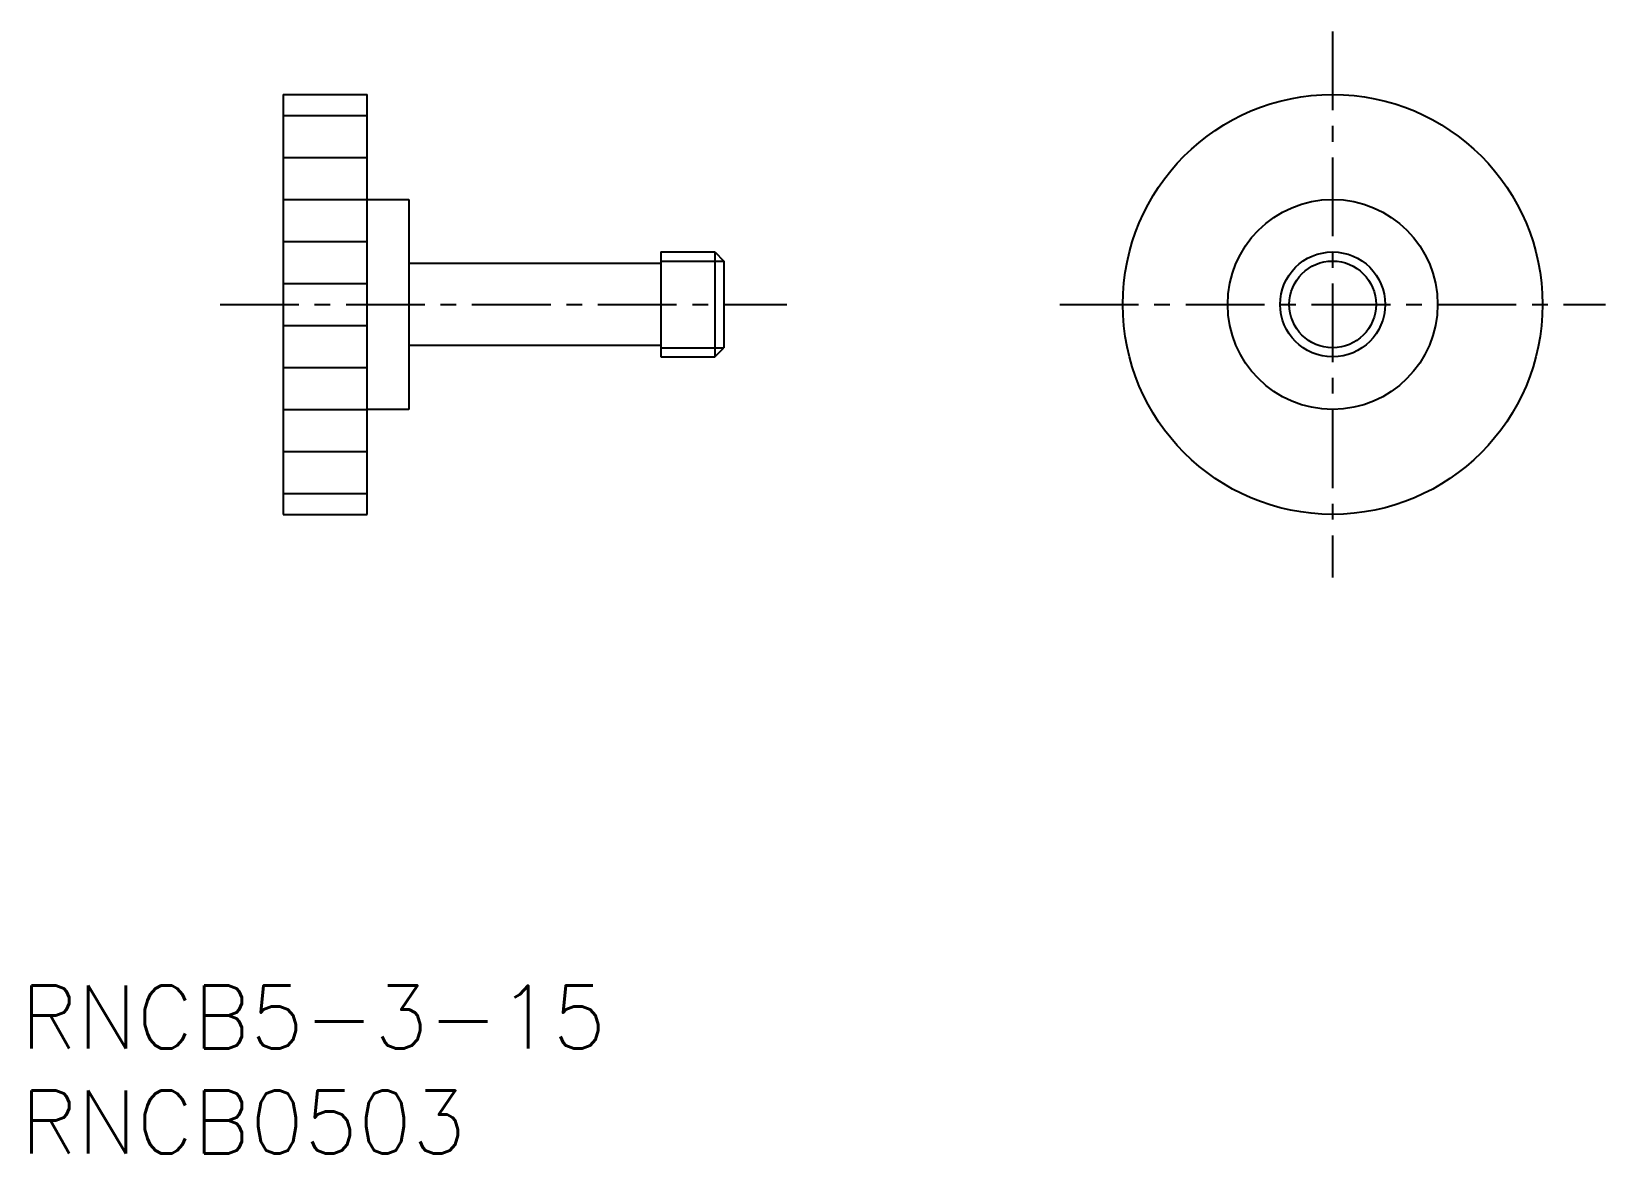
# Model space of a CAD drawing. Extents: x 14.6 to 89.6, y 12.1 to 65.6.
import ezdxf

# ---------------------------------------------------------------- set-up
doc = ezdxf.new("R2010")
doc.units = 0
doc.header["$LTSCALE"] = 3
doc.linetypes.add('CENTER', pattern=[2, 1.25, -0.25, 0.25, -0.25])
doc.layers.get('0').update_dxf_attribs({"linetype": 'CONTINUOUS'})
doc.layers.add('CENTER', color=1, linetype='CENTER')
doc.styles.get("Standard").update_dxf_attribs({"font": 'romans.shx', "bigfont": 'bigfont.shx'})

msp = doc.modelspace()

# ---------------------------------------------------------------- linework, layer by layer
at = {"color": 7, "linetype": 'CONTINUOUS'}
for p, q in [((26.609, 62.559), (30.609, 62.559)), ((26.609, 62.559), (26.609, 42.559)), ((30.609, 42.559), (30.609, 62.559)), ((30.609, 57.559), (32.609, 57.559)), ((32.609, 57.559), (32.609, 47.559)), ((44.609, 55.059), (47.174, 55.059)), ((44.609, 55.059), (44.609, 50.059)), ((47.174, 55.059), (47.174, 50.059)), ((47.174, 55.059), (47.609, 54.625)), ((44.609, 54.509), (32.609, 54.509)), ((47.609, 54.626), (47.609, 50.492)), ((44.609, 50.609), (32.609, 50.609)), ((47.176, 50.059), (47.609, 50.492)), ((44.609, 50.059), (47.176, 50.059)), ((32.609, 47.559), (30.609, 47.559)), ((26.609, 42.559), (30.609, 42.559))]:
    msp.add_line(p, q, dxfattribs=at)
at = {"color": 3, "linetype": 'CONTINUOUS'}
for p, q in [((26.609, 61.559), (30.609, 61.559)), ((26.609, 59.559), (30.609, 59.559)), ((26.609, 57.559), (30.609, 57.559)), ((26.609, 55.559), (30.609, 55.559)), ((44.609, 54.625), (47.609, 54.625)), ((26.609, 53.559), (30.609, 53.559)), ((26.609, 51.559), (30.609, 51.559)), ((44.609, 50.492), (47.609, 50.492)), ((26.609, 49.559), (30.609, 49.559)), ((26.609, 47.559), (30.609, 47.559)), ((26.609, 45.559), (30.609, 45.559)), ((26.609, 43.559), (30.609, 43.559))]:
    msp.add_line(p, q, dxfattribs=at)
at = {"color": 7, "linetype": 'CONTINUOUS'}
for radius in [10, 5, 2.5]:
    msp.add_circle((76.614, 52.559), radius, dxfattribs=at)
at = {"color": 3, "linetype": 'CONTINUOUS'}
msp.add_circle((76.614, 52.559), 2.067, dxfattribs=at)
at = {"layer": 'CENTER'}
for p, q in [((76.614, 65.559), (76.614, 39.559)), ((23.609, 52.559), (50.609, 52.559)), ((63.614, 52.559), (89.614, 52.559))]:
    msp.add_line(p, q, dxfattribs=at)

# ---------------------------------------------------------------- texts
at = {"color": 7, "linetype": 'CONTINUOUS'}
for s, p in [('RNCB5-3-15', (14.109, 17.115)), ('RNCB0503', (14.109, 12.115))]:
    msp.add_text(s, height=3, dxfattribs=at).set_placement(p)

doc.saveas('drawing.dxf')
